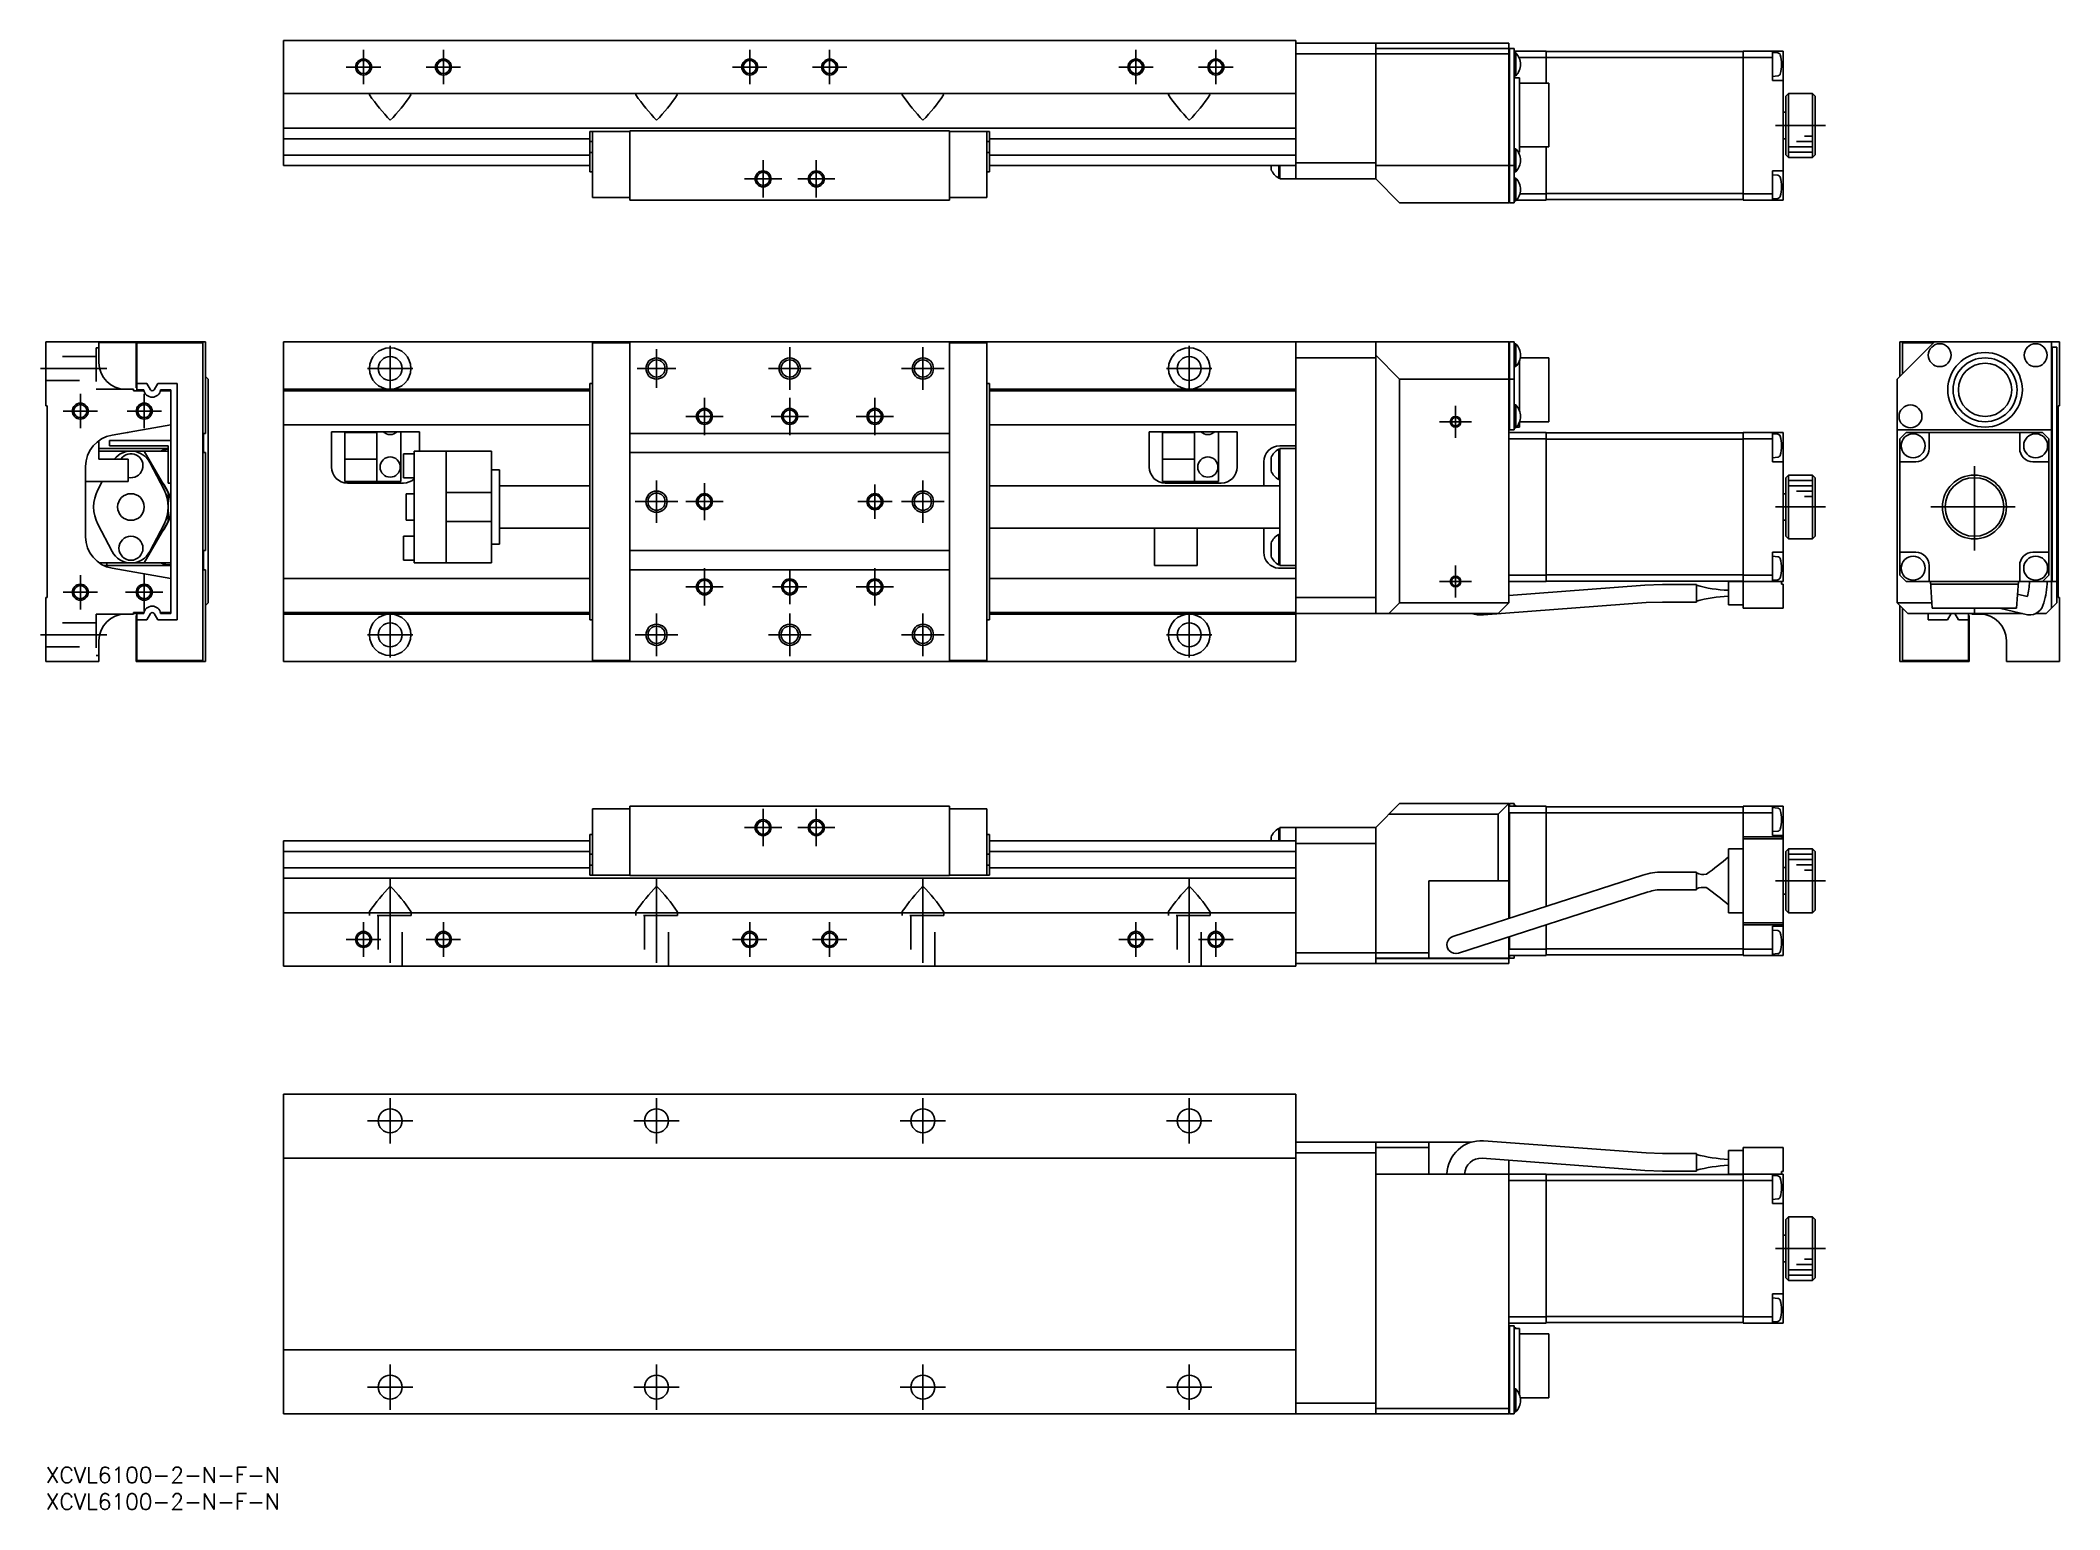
# Model space of a CAD drawing. Extents: x -1 to 378, y -8 to 268.
import ezdxf

# ---------------------------------------------------------------- set-up
doc = ezdxf.new("R2010")
doc.units = 0
doc.header["$LTSCALE"] = 0.5
doc.linetypes.add('CENTER', pattern=[50.8, 31.75, -6.35, 6.35, -6.35])
doc.linetypes.add('DASHED', pattern=[19.05, 12.7, -6.35])
for name, color, linetype in [('MSM_CENTER', 1, 'CENTER'), ('MSM_CONTINUOUS', 7, 'CONTINUOUS'), ('MSM_DASHED', 4, 'DASHED'), ('MSM_NARROW', 5, 'CONTINUOUS'), ('MSM_PART_NUMBER', 7, 'CONTINUOUS')]:
    doc.layers.add(name, color=color, linetype=linetype)
doc.styles.get("Standard").update_dxf_attribs({"font": 'txt.shx', "height": 3, "bigfont": 'bigfont.shx'})

# ---------------------------------------------------------------- blocks, each defined once
blk = doc.blocks.new('*U2')
at = {"layer": 'MSM_PART_NUMBER'}
blk.add_text('XCVL6100-2-N-F-N', height=3, dxfattribs=at).set_placement((0, -3))
blk = doc.blocks.new('*U3')
at = {"layer": 'MSM_PART_NUMBER'}
blk.add_text('XCVL6100-2-N-F-N', height=3, dxfattribs=at).set_placement((0, -8))

msp = doc.modelspace()

# ---------------------------------------------------------------- linework, layer by layer
at = {"layer": 'MSM_CENTER'}
for p, q in [((59.66, 266.07), (59.66, 259.61)), ((74.66, 266.07), (74.66, 259.61)), ((132.16, 266.07), (132.16, 259.61)), ((147.16, 266.07), (147.16, 259.61)), ((204.66, 266.07), (204.66, 259.61)), ((219.66, 266.07), (219.66, 259.61)), ((56.43, 262.84), (62.89, 262.84)), ((71.43, 262.84), (77.89, 262.84)), ((128.93, 262.84), (135.39, 262.84)), ((143.93, 262.84), (150.39, 262.84)), ((201.43, 262.84), (207.89, 262.84)), ((216.43, 262.84), (222.89, 262.84)), ((324.71, 251.84), (334.11, 251.84)), ((134.66, 245.34), (134.66, 238.34)), ((144.66, 245.34), (144.66, 238.34)), ((131.16, 241.84), (138.16, 241.84)), ((141.16, 241.84), (148.16, 241.84)), ((64.66, 201.99), (64.66, 210.49)), ((114.66, 202.62), (114.66, 209.87)), ((139.66, 202.24), (139.66, 210.24)), ((164.66, 202.24), (164.66, 210.24)), ((214.66, 201.99), (214.66, 210.49)), ((-1, 206.24), (11.5, 206.24)), ((60.41, 206.24), (68.91, 206.24)), ((111.04, 206.24), (118.29, 206.24)), ((135.66, 206.24), (143.66, 206.24)), ((160.66, 206.24), (168.66, 206.24)), ((210.41, 206.24), (218.91, 206.24)), ((6.5, 195.02), (6.5, 201.47)), ((18.5, 195.02), (18.5, 201.47)), ((3.27, 198.24), (9.73, 198.24)), ((15.27, 198.24), (21.73, 198.24)), ((120.16, 197.24), (127.16, 197.24)), ((123.66, 193.74), (123.66, 200.74)), ((136.16, 197.24), (143.16, 197.24)), ((139.66, 193.74), (139.66, 200.74)), ((152.16, 197.24), (159.16, 197.24)), ((155.66, 193.74), (155.66, 200.74)), ((264.66, 193.24), (264.66, 199.24)), ((261.66, 196.24), (267.66, 196.24)), ((362.05, 172.04), (362.05, 188.44)), ((114.66, 177.24), (114.66, 185.24)), ((123.66, 177.74), (123.66, 184.74)), ((155.66, 178.02), (155.66, 184.47)), ((164.66, 177.24), (164.66, 185.24)), ((110.66, 181.24), (118.66, 181.24)), ((120.16, 181.24), (127.16, 181.24)), ((152.43, 181.24), (158.89, 181.24)), ((160.66, 181.24), (168.66, 181.24)), ((324.71, 180.24), (334.11, 180.24)), ((353.85, 180.24), (370.25, 180.24)), ((6.5, 161.02), (6.5, 167.47)), ((18.5, 160.74), (18.5, 167.74)), ((123.66, 161.74), (123.66, 168.74)), ((139.66, 162.02), (139.66, 168.47)), ((155.66, 161.74), (155.66, 168.74)), ((264.66, 163.24), (264.66, 169.24)), ((3.27, 164.24), (9.73, 164.24)), ((15, 164.24), (22, 164.24)), ((120.16, 165.24), (127.16, 165.24)), ((136.43, 165.24), (142.89, 165.24)), ((152.16, 165.24), (159.16, 165.24)), ((261.66, 166.24), (267.66, 166.24)), ((64.66, 151.99), (64.66, 160.49)), ((114.66, 152.24), (114.66, 160.24)), ((139.66, 152.24), (139.66, 160.24)), ((164.66, 152.24), (164.66, 160.24)), ((214.66, 151.99), (214.66, 160.49)), ((-1, 156.24), (11.5, 156.24)), ((60.41, 156.24), (68.91, 156.24)), ((110.66, 156.24), (118.66, 156.24)), ((135.66, 156.24), (143.66, 156.24)), ((160.66, 156.24), (168.66, 156.24)), ((210.41, 156.24), (218.91, 156.24)), ((134.66, 116.54), (134.66, 123.54)), ((144.66, 116.54), (144.66, 123.54)), ((131.16, 120.04), (138.16, 120.04)), ((141.16, 120.04), (148.16, 120.04)), ((64.66, 110.54), (64.66, 92.04)), ((114.66, 110.54), (114.66, 92.04)), ((164.66, 110.54), (164.66, 92.04)), ((214.66, 110.54), (214.66, 92.04)), ((324.71, 110.04), (334.11, 110.04)), ((56.43, 99.04), (62.89, 99.04)), ((59.66, 95.81), (59.66, 102.27)), ((71.43, 99.04), (77.89, 99.04)), ((74.66, 95.81), (74.66, 102.27)), ((128.93, 99.04), (135.39, 99.04)), ((132.16, 95.81), (132.16, 102.27)), ((143.93, 99.04), (150.39, 99.04)), ((147.16, 95.81), (147.16, 102.27)), ((201.43, 99.04), (207.89, 99.04)), ((204.66, 95.81), (204.66, 102.27)), ((216.43, 99.04), (222.89, 99.04)), ((219.66, 95.81), (219.66, 102.27)), ((64.66, 60.75), (64.66, 69.25)), ((114.66, 60.75), (114.66, 69.25)), ((164.66, 60.75), (164.66, 69.25)), ((214.66, 60.75), (214.66, 69.25)), ((60.41, 65), (68.91, 65)), ((110.41, 65), (118.91, 65)), ((160.41, 65), (168.91, 65)), ((210.41, 65), (218.91, 65)), ((324.71, 41), (334.11, 41)), ((64.66, 10.75), (64.66, 19.25)), ((114.66, 10.75), (114.66, 19.25)), ((164.66, 10.75), (164.66, 19.25)), ((214.66, 10.75), (214.66, 19.25)), ((60.41, 15), (68.91, 15)), ((110.41, 15), (118.91, 15)), ((160.41, 15), (168.91, 15)), ((210.41, 15), (218.91, 15))]:
    msp.add_line(p, q, dxfattribs=at)
at = {"layer": 'MSM_CONTINUOUS'}
for p, q in [((44.66, 267.84), (234.66, 267.84)), ((44.66, 267.84), (44.66, 244.34)), ((234.66, 267.84), (234.66, 241.84)), ((274.66, 267.34), (234.66, 267.34)), ((274.66, 265.34), (234.66, 265.34)), ((249.66, 267.34), (249.66, 241.84)), ((274.66, 266.34), (249.66, 266.34)), ((274.66, 266.44), (274.56, 266.34)), ((274.66, 266.44), (274.66, 267.34)), ((274.76, 266.34), (274.66, 266.24)), ((274.66, 237.34), (274.66, 266.34)), ((275.66, 266.34), (274.76, 266.34)), ((274.76, 266.34), (274.76, 237.34)), ((275.66, 266.34), (275.66, 237.34)), ((275.66, 265.84), (281.66, 265.84)), ((275.96, 265.49), (275.66, 265.49)), ((275.96, 261.19), (275.96, 265.49)), ((281.66, 265.84), (281.66, 259.84)), ((281.66, 265.74), (318.66, 265.74)), ((326.16, 265.84), (318.66, 265.84)), ((318.66, 265.84), (318.66, 237.84)), ((324.16, 265.84), (324.16, 260.34)), ((325.15, 265.51), (324.16, 265.59)), ((326.16, 265.84), (326.16, 237.84)), ((276.57, 264.64), (281.66, 264.64)), ((281.66, 264.6), (318.66, 264.6)), ((318.66, 264.64), (324.16, 264.64)), ((44.66, 257.84), (234.66, 257.84)), ((60.94, 257.84), (60.78, 257.71)), ((68.42, 257.84), (68.58, 257.71)), ((110.94, 257.84), (110.78, 257.71)), ((118.42, 257.84), (118.58, 257.71)), ((160.94, 257.84), (160.78, 257.71)), ((168.42, 257.84), (168.58, 257.71)), ((210.92, 257.84), (210.76, 257.71)), ((218.41, 257.84), (218.56, 257.71)), ((275.66, 261.19), (275.96, 261.19)), ((276.66, 260.84), (275.66, 260.84)), ((276.66, 260.84), (276.66, 246.84)), ((282.16, 259.84), (276.66, 259.84)), ((282.16, 259.84), (282.16, 247.84)), ((324.16, 261.09), (325.15, 261.18)), ((326.16, 260.34), (324.16, 260.34)), ((327.16, 257.84), (326.66, 257.34)), ((331.66, 257.84), (327.16, 257.84)), ((327.16, 257.84), (327.16, 245.84)), ((332.16, 257.34), (331.66, 257.84)), ((331.66, 245.84), (331.66, 257.84)), ((60.78, 257.71), (60.8, 257.6)), ((68.58, 257.71), (68.56, 257.6)), ((110.78, 257.71), (110.8, 257.6)), ((118.58, 257.71), (118.56, 257.6)), ((160.78, 257.71), (160.8, 257.6)), ((168.58, 257.71), (168.56, 257.6)), ((210.76, 257.71), (210.79, 257.6)), ((218.56, 257.71), (218.54, 257.6)), ((326.66, 254.34), (326.16, 254.34)), ((326.66, 246.34), (326.66, 257.34)), ((332.16, 257.34), (332.16, 246.34)), ((44.66, 251.34), (234.66, 251.34)), ((109.66, 250.74), (102.16, 250.74)), ((102.16, 243.14), (102.16, 250.74)), ((102.66, 250.74), (102.66, 238.34)), ((109.66, 250.84), (109.66, 237.84)), ((169.66, 250.84), (109.66, 250.84)), ((169.66, 250.84), (169.66, 237.84)), ((177.16, 250.74), (169.66, 250.74)), ((176.66, 250.74), (176.66, 238.34)), ((177.16, 243.14), (177.16, 250.74)), ((44.66, 249.38), (102.16, 249.38)), ((102.66, 248.87), (102.16, 248.87)), ((102.66, 246.82), (102.16, 246.82)), ((176.66, 248.87), (177.16, 248.87)), ((176.66, 246.82), (177.16, 246.82)), ((177.16, 249.38), (234.66, 249.38)), ((275.96, 247.49), (275.66, 247.49)), ((275.96, 243.19), (275.96, 247.49)), ((276.46, 246.84), (276.66, 246.84)), ((276.66, 247.84), (282.16, 247.84)), ((281.66, 247.84), (281.66, 237.84)), ((326.16, 249.34), (326.66, 249.34)), ((44.66, 246.31), (102.16, 246.31)), ((44.66, 244.34), (102.16, 244.34)), ((102.66, 243.14), (102.16, 243.14)), ((176.66, 243.14), (177.16, 243.14)), ((177.16, 246.31), (234.66, 246.31)), ((177.16, 244.34), (234.66, 244.34)), ((230.01, 244.34), (230.01, 243.63)), ((231.46, 244.34), (231.46, 241.98)), ((231.66, 244.34), (231.66, 241.84)), ((249.66, 244.84), (234.66, 244.84)), ((249.66, 244.34), (274.66, 244.34)), ((274.66, 244.39), (274.76, 244.34)), ((275.66, 244.34), (274.76, 244.34)), ((275.66, 243.19), (275.96, 243.19)), ((326.16, 243.34), (324.16, 243.34)), ((324.16, 243.34), (324.16, 237.84)), ((325.15, 242.51), (324.16, 242.59)), ((326.66, 246.34), (327.16, 245.84)), ((327.16, 245.84), (331.66, 245.84)), ((331.66, 245.84), (332.16, 246.34)), ((231.46, 241.98), (231.66, 241.98)), ((231.66, 241.84), (249.66, 241.84)), ((249.66, 241.84), (254.16, 237.34)), ((275.96, 241.99), (275.66, 241.99)), ((275.96, 237.69), (275.96, 241.99)), ((276.76, 239.04), (281.66, 239.04)), ((281.66, 239.09), (318.66, 239.09)), ((318.66, 239.04), (324.16, 239.04)), ((102.66, 238.34), (109.66, 238.34)), ((169.66, 237.84), (109.66, 237.84)), ((176.66, 238.34), (169.66, 238.34)), ((274.66, 237.34), (254.16, 237.34)), ((274.66, 237.44), (274.76, 237.34)), ((275.66, 237.34), (274.76, 237.34)), ((275.66, 237.69), (275.96, 237.69)), ((276.1, 237.84), (281.66, 237.84)), ((281.66, 237.94), (318.66, 237.94)), ((326.16, 237.84), (318.66, 237.84)), ((324.16, 238.09), (325.15, 238.18)), ((0, 199.24), (0, 211.24)), ((0, 211.24), (30, 211.24)), ((10, 211.24), (10, 207.34)), ((17, 211.14), (10, 211.14)), ((17, 202.64), (17, 211.24)), ((17.1, 211.04), (29.5, 211.04)), ((17.1, 202.24), (17.1, 211.04)), ((29.5, 211.04), (29.5, 151.44)), ((30, 211.24), (30, 194.04)), ((44.66, 211.24), (274.66, 211.24)), ((44.66, 211.24), (44.66, 151.24)), ((102.66, 211.04), (109.66, 211.04)), ((102.66, 211.04), (102.66, 151.44)), ((109.66, 211.24), (109.66, 151.24)), ((169.66, 211.24), (169.66, 151.24)), ((176.66, 211.04), (169.66, 211.04)), ((176.66, 211.04), (176.66, 151.44)), ((234.66, 211.24), (234.66, 151.24)), ((249.66, 211.24), (249.66, 160.24)), ((249.66, 208.74), (254.16, 204.24)), ((274.66, 211.14), (274.76, 211.24)), ((274.66, 162.24), (274.66, 211.24)), ((275.66, 211.24), (274.76, 211.24)), ((274.76, 211.24), (274.76, 194.74)), ((275.66, 211.24), (275.66, 194.74)), ((275.96, 210.89), (275.66, 210.89)), ((275.96, 206.59), (275.96, 210.89)), ((354.55, 211.24), (347.55, 204.24)), ((348.05, 211.24), (348.05, 204.74)), ((378.05, 211.24), (348.05, 211.24)), ((348.55, 211.04), (354.35, 211.04)), ((348.55, 205.24), (348.55, 211.04)), ((376.55, 161.24), (376.55, 211.24)), ((376.55, 210.24), (377.55, 210.24)), ((376.65, 210.24), (376.65, 166.24)), ((377.55, 210.24), (377.55, 162.24)), ((378.05, 199.24), (378.05, 211.24)), ((30, 204.74), (30.5, 204.24)), ((249.66, 208.24), (234.66, 208.24)), ((275.66, 206.59), (275.96, 206.59)), ((276.66, 207.67), (276.66, 198.32)), ((282.16, 208.24), (276.82, 208.24)), ((282.16, 208.24), (282.16, 196.24)), ((15, 202.34), (16.5, 202.34)), ((16.5, 202.04), (16.5, 202.34)), ((18.46, 202.04), (16.5, 202.04)), ((17.1, 202.64), (17, 202.64)), ((17.1, 203.44), (18.98, 203.44)), ((18.43, 202.24), (17.1, 202.24)), ((18.98, 203.44), (19.66, 202.25)), ((20.34, 202.25), (21.02, 203.44)), ((21.02, 203.44), (24.7, 203.44)), ((23.5, 202.04), (21.54, 202.04)), ((23.5, 202.24), (21.57, 202.24)), ((23.5, 202.24), (23.5, 160.24)), ((24.7, 203.44), (24.7, 159.04)), ((30.5, 204.24), (30.5, 162.24)), ((44.66, 202.34), (102.16, 202.34)), ((44.66, 202.04), (102.16, 202.04)), ((102.66, 203.44), (102.16, 203.44)), ((102.16, 159.04), (102.16, 203.44)), ((176.66, 203.44), (177.16, 203.44)), ((177.16, 159.04), (177.16, 203.44)), ((177.16, 202.34), (234.66, 202.34)), ((177.16, 202.04), (234.66, 202.04)), ((254.16, 204.24), (254.16, 162.24)), ((274.66, 204.24), (254.16, 204.24)), ((274.66, 204.2), (274.76, 204.24)), ((275.66, 204.24), (274.76, 204.24)), ((347.55, 162.24), (347.55, 204.24)), ((0.3, 199.24), (0, 199.24)), ((0.3, 163.24), (0.3, 199.24)), ((275.96, 199.39), (275.66, 199.39)), ((275.96, 195.09), (275.96, 199.39)), ((377.75, 199.24), (378.05, 199.24)), ((377.75, 163.24), (377.75, 199.24)), ((23.5, 195.69), (12.46, 193.74)), ((15.29, 194.24), (15.5, 194.24)), ((15.5, 194.28), (15.5, 194.24)), ((29.65, 194.04), (30, 194.04)), ((29.65, 190.44), (29.65, 194.04)), ((44.66, 195.69), (102.16, 195.69)), ((70.16, 194.37), (53.66, 194.37)), ((53.66, 187.74), (53.66, 194.37)), ((56.16, 194.37), (56.16, 185.04)), ((62.16, 194.24), (56.16, 194.24)), ((62.16, 194.37), (62.16, 185.04)), ((66.66, 194.37), (66.66, 185.04)), ((70.16, 194.37), (70.16, 190.74)), ((169.66, 194.04), (109.66, 194.04)), ((177.16, 195.69), (234.66, 195.69)), ((223.66, 194.37), (207.16, 194.37)), ((207.16, 187.74), (207.16, 194.37)), ((209.66, 194.37), (209.66, 185.04)), ((215.66, 194.24), (209.66, 194.24)), ((215.66, 194.37), (215.66, 185.04)), ((220.16, 194.37), (220.16, 185.04)), ((223.66, 194.37), (223.66, 187.74)), ((274.66, 194.84), (274.76, 194.74)), ((274.66, 194.24), (281.66, 194.24)), ((275.66, 194.74), (274.76, 194.74)), ((275.66, 195.09), (275.96, 195.09)), ((276.1, 195.24), (276.66, 195.24)), ((276.66, 196.17), (276.66, 195.24)), ((276.69, 196.24), (282.16, 196.24)), ((281.66, 194.24), (281.66, 166.24)), ((281.66, 194.14), (318.66, 194.14)), ((318.66, 194.24), (318.66, 161.24)), ((326.16, 194.24), (318.66, 194.24)), ((324.16, 194.24), (324.16, 188.74)), ((325.15, 193.91), (324.16, 193.99)), ((326.16, 166.24), (326.16, 194.24)), ((347.55, 194.74), (376.55, 194.74)), ((349.25, 194.24), (348.05, 193.04)), ((374.85, 194.24), (349.25, 194.24)), ((353.55, 194.24), (353.55, 191.24)), ((370.55, 191.24), (370.55, 194.24)), ((376.05, 193.04), (374.85, 194.24)), ((10, 189.24), (10, 192.71)), ((23, 191.24), (10, 191.24)), ((10, 190.74), (23, 190.74)), ((23.5, 192.74), (12, 192.74)), ((12, 191.74), (12, 192.74)), ((23, 191.74), (12, 191.74)), ((23, 182.95), (18.5, 190.74)), ((23, 184.74), (23, 191.74)), ((30, 190.44), (29.65, 190.44)), ((30, 190.44), (30, 172.04)), ((67.16, 190.24), (67.16, 185.74)), ((69.16, 190.24), (67.16, 190.24)), ((69.16, 190.74), (69.16, 169.74)), ((83.66, 190.74), (69.16, 190.74)), ((75.16, 190.74), (75.16, 169.74)), ((83.66, 190.74), (83.66, 169.74)), ((169.66, 190.44), (109.66, 190.44)), ((231.46, 191.1), (231.46, 185.38)), ((231.66, 191.1), (231.46, 191.1)), ((234.66, 191.73), (231.66, 191.73)), ((231.66, 191.24), (231.66, 169.24)), ((231.66, 191.24), (234.66, 191.24)), ((274.66, 193.04), (281.66, 193.04)), ((281.66, 193), (318.66, 193)), ((318.66, 193.04), (324.16, 193.04)), ((324.16, 189.49), (325.15, 189.58)), ((348.05, 193.04), (348.05, 167.44)), ((376.05, 167.44), (376.05, 193.04)), ((7.5, 187.84), (7.5, 174.65)), ((10, 189.24), (15.5, 189.24)), ((15.5, 185.04), (15.5, 189.24)), ((22.21, 183.48), (19.55, 188.59)), ((62.16, 189.24), (56.16, 189.24)), ((67.16, 185.74), (69.16, 185.74)), ((85.16, 187.24), (83.66, 187.24)), ((85.16, 187.24), (85.16, 173.24)), ((215.66, 189.24), (209.66, 189.24)), ((228.66, 184.24), (228.66, 188.73)), ((230.01, 189.45), (230.01, 187.03)), ((326.16, 188.74), (324.16, 188.74)), ((327.16, 186.24), (326.66, 185.74)), ((326.66, 174.74), (326.66, 185.74)), ((327.16, 186.24), (327.16, 174.24)), ((331.66, 186.24), (327.16, 186.24)), ((331.66, 174.24), (331.66, 186.24)), ((332.16, 185.74), (331.66, 186.24)), ((332.16, 185.74), (332.16, 174.74)), ((351.05, 188.74), (348.05, 188.74)), ((376.05, 188.74), (373.05, 188.74)), ((7.5, 185.04), (15.5, 185.04)), ((10.61, 185.04), (9.79, 183.48)), ((23.5, 184.74), (23, 184.74)), ((23, 177.54), (23, 182.95)), ((66.66, 185.04), (56.16, 185.04)), ((67.16, 184.74), (56.66, 184.74)), ((67.66, 182.74), (67.66, 177.74)), ((69.16, 182.74), (67.66, 182.74)), ((75.16, 182.95), (83.66, 182.95)), ((102.16, 184.24), (85.16, 184.24)), ((231.66, 184.24), (177.16, 184.24)), ((220.16, 185.04), (209.66, 185.04)), ((220.66, 184.74), (210.16, 184.74)), ((231.46, 185.38), (231.66, 185.38)), ((326.66, 182.74), (326.16, 182.74)), ((9.79, 177.01), (12.45, 171.9)), ((18.5, 169.74), (23, 177.54)), ((19.55, 171.9), (22.21, 177.01)), ((67.16, 174.74), (67.16, 170.24)), ((69.16, 174.74), (67.16, 174.74)), ((67.66, 177.74), (69.16, 177.74)), ((75.16, 177.54), (83.66, 177.54)), ((85.16, 176.24), (102.16, 176.24)), ((177.16, 176.24), (231.66, 176.24)), ((208.16, 176.24), (208.16, 169.24)), ((216.16, 176.24), (216.16, 169.24)), ((228.66, 171.73), (228.66, 176.24)), ((231.46, 175.1), (231.46, 169.38)), ((231.66, 175.1), (231.46, 175.1)), ((326.16, 177.74), (326.66, 177.74)), ((326.66, 174.74), (327.16, 174.24)), ((331.66, 174.24), (332.16, 174.74)), ((29.65, 172.04), (30, 172.04)), ((29.65, 168.44), (29.65, 172.04)), ((83.66, 173.24), (85.16, 173.24)), ((169.66, 172.04), (109.66, 172.04)), ((230.01, 173.45), (230.01, 171.03)), ((326.16, 171.74), (324.16, 171.74)), ((324.16, 171.74), (324.16, 166.24)), ((325.15, 170.91), (324.16, 170.99)), ((327.16, 174.24), (331.66, 174.24)), ((348.05, 171.74), (351.05, 171.74)), ((373.05, 171.74), (376.05, 171.74)), ((10.05, 169.74), (23.5, 169.74)), ((10.9, 169.24), (23.5, 169.24)), ((11.5, 169.24), (11.5, 169.74)), ((12.46, 168.74), (23.5, 166.8)), ((30, 168.44), (29.65, 168.44)), ((30, 168.44), (30, 151.24)), ((44.66, 166.8), (102.16, 166.8)), ((67.16, 170.24), (69.16, 170.24)), ((69.16, 169.74), (83.66, 169.74)), ((169.66, 168.44), (109.66, 168.44)), ((177.16, 166.8), (234.66, 166.8)), ((208.16, 169.24), (216.16, 169.24)), ((231.46, 169.38), (231.66, 169.38)), ((231.66, 169.24), (234.66, 169.24)), ((234.66, 168.73), (231.66, 168.73)), ((274.66, 167.44), (281.66, 167.44)), ((281.66, 167.49), (318.66, 167.49)), ((318.66, 167.44), (324.16, 167.44)), ((348.05, 167.44), (349.25, 166.24)), ((353.55, 169.24), (353.55, 166.24)), ((370.55, 166.24), (370.55, 169.24)), ((374.85, 166.24), (376.05, 167.44)), ((0, 163.24), (0.3, 163.24)), ((0, 151.24), (0, 163.24)), ((249.66, 163.24), (234.66, 163.24)), ((274.66, 166.34), (274.76, 166.24)), ((300.21, 165.57), (274.66, 163.65)), ((274.76, 166.24), (281.66, 166.24)), ((281.66, 166.34), (318.66, 166.34)), ((303.48, 165.69), (300.21, 165.57)), ((309.86, 165.69), (303.48, 165.69)), ((309.86, 162.39), (309.86, 165.69)), ((315.86, 161.84), (315.86, 166.24)), ((326.16, 166.24), (315.86, 166.24)), ((324.16, 166.49), (325.15, 166.58)), ((325.86, 166.24), (325.86, 165.74)), ((326.16, 165.74), (325.86, 165.74)), ((326.16, 165.74), (326.16, 161.24)), ((349.25, 166.24), (376.55, 166.24)), ((353.8, 166.24), (354.15, 161.24)), ((370.26, 165.74), (353.83, 165.74)), ((369.95, 161.24), (370.3, 166.24)), ((371.97, 163.42), (370.13, 163.85)), ((376.65, 166.24), (376.55, 166.34)), ((376.65, 166.24), (377.55, 166.24)), ((378.05, 163.24), (377.75, 163.24)), ((378.05, 151.24), (378.05, 163.24)), ((16.5, 160.14), (15, 160.14)), ((16.5, 160.44), (18.46, 160.44)), ((16.5, 160.14), (16.5, 160.44)), ((16.5, 160.34), (18.44, 160.34)), ((18.43, 160.24), (16.5, 160.24)), ((17, 151.24), (17, 159.84)), ((17, 159.84), (17.1, 159.84)), ((17.1, 151.44), (17.1, 160.24)), ((19.66, 160.24), (18.98, 159.04)), ((21.02, 159.04), (20.34, 160.24)), ((21.54, 160.44), (23.5, 160.44)), ((21.56, 160.34), (23.5, 160.34)), ((21.57, 160.24), (23.5, 160.24)), ((23, 160.24), (23.2, 160.44)), ((30.5, 162.24), (30, 161.74)), ((44.66, 160.44), (102.16, 160.44)), ((44.66, 160.14), (102.16, 160.14)), ((177.16, 160.44), (234.66, 160.44)), ((177.16, 160.14), (234.66, 160.14)), ((272.66, 160.24), (234.66, 160.24)), ((254.16, 162.24), (252.16, 160.24)), ((254.16, 162.24), (274.66, 162.24)), ((269.89, 159.98), (300.46, 162.28)), ((272.66, 160.24), (274.66, 162.24)), ((300.46, 162.28), (303.48, 162.39)), ((303.48, 162.39), (309.86, 162.39)), ((318.66, 161.84), (315.86, 161.84)), ((318.66, 161.24), (326.16, 161.24)), ((349.55, 160.24), (347.55, 162.24)), ((347.55, 162.24), (354.08, 162.24)), ((348.05, 161.74), (348.05, 151.24)), ((348.55, 151.44), (348.55, 161.24)), ((349.55, 160.24), (371.07, 160.24)), ((353.35, 159.04), (353.35, 160.24)), ((354.15, 161.24), (369.95, 161.24)), ((357.71, 160.24), (357.02, 159.04)), ((359.07, 159.04), (358.38, 160.24)), ((360.95, 160.24), (360.95, 151.44)), ((361.05, 159.84), (360.95, 159.84)), ((361.05, 151.24), (361.05, 159.84)), ((361.55, 160.14), (361.55, 160.24)), ((361.55, 160.14), (363.05, 160.14)), ((362.05, 161.24), (362.05, 160.24)), ((366.79, 161.24), (372.03, 160.02)), ((372.03, 160.02), (372.04, 160.02)), ((373.57, 160.24), (375.55, 160.24)), ((375.55, 160.24), (377.55, 162.24)), ((18.98, 159.04), (17.1, 159.04)), ((24.7, 159.04), (21.02, 159.04)), ((102.66, 159.04), (102.16, 159.04)), ((176.66, 159.04), (177.16, 159.04)), ((357.02, 159.04), (353.35, 159.04)), ((360.95, 159.04), (359.07, 159.04)), ((10, 155.14), (10, 151.24)), ((368.05, 155.14), (368.05, 151.24)), ((10, 151.24), (0, 151.24)), ((30, 151.24), (17, 151.24)), ((29.5, 151.44), (17.1, 151.44)), ((44.66, 151.24), (234.66, 151.24)), ((102.66, 151.44), (109.66, 151.44)), ((176.66, 151.44), (169.66, 151.44)), ((348.05, 151.24), (361.05, 151.24)), ((360.95, 151.44), (348.55, 151.44)), ((368.05, 151.24), (378.05, 151.24)), ((102.66, 123.54), (109.66, 123.54)), ((102.66, 123.54), (102.66, 111.14)), ((109.66, 124.04), (109.66, 111.04)), ((169.66, 124.04), (109.66, 124.04)), ((169.66, 124.04), (169.66, 111.04)), ((176.66, 123.54), (169.66, 123.54)), ((176.66, 123.54), (176.66, 111.14)), ((254.16, 124.54), (249.66, 120.04)), ((272.66, 122.54), (252.16, 122.54)), ((254.16, 124.54), (274.66, 124.54)), ((272.66, 122.54), (274.66, 124.54)), ((272.66, 110.04), (272.66, 122.54)), ((274.66, 124.44), (274.76, 124.54)), ((274.66, 124.54), (274.66, 103)), ((274.66, 124.04), (281.66, 124.04)), ((274.66, 122.94), (274.76, 122.84)), ((274.76, 124.54), (274.76, 124.04)), ((275.66, 124.54), (274.76, 124.54)), ((274.76, 122.84), (281.66, 122.84)), ((274.76, 103.03), (274.76, 122.84)), ((275.66, 124.54), (275.66, 124.04)), ((275.96, 124.19), (275.66, 124.19)), ((275.96, 124.04), (275.96, 124.19)), ((281.66, 124.04), (281.66, 105.26)), ((281.66, 123.94), (318.66, 123.94)), ((281.66, 122.8), (318.66, 122.8)), ((326.16, 124.04), (318.66, 124.04)), ((318.66, 124.04), (318.66, 96.04)), ((318.66, 122.84), (324.16, 122.84)), ((324.16, 124.04), (324.16, 118.54)), ((325.15, 123.7), (324.16, 123.79)), ((326.16, 124.04), (326.16, 96.04)), ((44.66, 117.54), (44.66, 94.04)), ((44.66, 117.54), (102.16, 117.54)), ((102.66, 118.74), (102.16, 118.74)), ((102.16, 111.14), (102.16, 118.74)), ((176.66, 118.74), (177.16, 118.74)), ((177.16, 111.14), (177.16, 118.74)), ((177.16, 117.54), (234.66, 117.54)), ((230.01, 118.25), (230.01, 117.54)), ((231.46, 119.9), (231.46, 117.54)), ((231.66, 119.9), (231.46, 119.9)), ((249.66, 120.04), (231.66, 120.04)), ((231.66, 120.04), (231.66, 117.54)), ((234.66, 120.04), (234.66, 94.04)), ((249.66, 120.04), (249.66, 94.54)), ((318.66, 118.29), (325.86, 118.29)), ((318.66, 117.94), (326.16, 117.94)), ((324.16, 119.29), (325.15, 119.38)), ((326.16, 118.54), (324.16, 118.54)), ((325.86, 118.29), (325.86, 118.25)), ((326.16, 118.25), (325.86, 118.25)), ((44.66, 115.58), (102.16, 115.58)), ((102.66, 115.06), (102.16, 115.06)), ((176.66, 115.06), (177.16, 115.06)), ((177.16, 115.58), (234.66, 115.58)), ((249.66, 117.04), (234.66, 117.04)), ((315.86, 104.04), (315.86, 116.04)), ((318.66, 116.04), (315.86, 116.04)), ((327.16, 116.04), (326.66, 115.54)), ((326.66, 104.54), (326.66, 115.54)), ((327.16, 116.04), (327.16, 104.04)), ((331.66, 116.04), (327.16, 116.04)), ((331.66, 104.04), (331.66, 116.04)), ((332.16, 115.54), (331.66, 116.04)), ((332.16, 115.54), (332.16, 104.54)), ((44.66, 112.5), (102.16, 112.5)), ((44.66, 110.54), (234.66, 110.54)), ((102.66, 113.01), (102.16, 113.01)), ((109.66, 111.14), (102.16, 111.14)), ((169.66, 111.04), (109.66, 111.04)), ((177.16, 111.14), (169.66, 111.14)), ((176.66, 113.01), (177.16, 113.01)), ((177.16, 112.5), (234.66, 112.5)), ((259.66, 110.04), (259.66, 95.54)), ((274.66, 110.04), (259.66, 110.04)), ((299.83, 111.12), (264.17, 99.61)), ((309.86, 111.69), (303.48, 111.69)), ((309.86, 108.39), (309.86, 111.69)), ((326.66, 112.54), (326.16, 112.54)), ((265.18, 96.47), (300.84, 107.98)), ((303.48, 108.39), (309.86, 108.39)), ((311.72, 108.78), (311.81, 108.74)), ((326.16, 107.54), (326.66, 107.54)), ((44.66, 104.04), (234.66, 104.04)), ((60.78, 104.17), (60.8, 104.29)), ((60.94, 104.04), (60.78, 104.17)), ((68.42, 104.04), (68.58, 104.17)), ((68.58, 104.17), (68.56, 104.29)), ((110.78, 104.17), (110.8, 104.29)), ((110.94, 104.04), (110.78, 104.17)), ((118.42, 104.04), (118.58, 104.17)), ((118.58, 104.17), (118.56, 104.29)), ((160.78, 104.17), (160.8, 104.29)), ((160.94, 104.04), (160.78, 104.17)), ((168.42, 104.04), (168.58, 104.17)), ((168.58, 104.17), (168.56, 104.29)), ((210.76, 104.17), (210.79, 104.29)), ((210.92, 104.04), (210.76, 104.17)), ((218.41, 104.04), (218.56, 104.17)), ((218.56, 104.17), (218.54, 104.29)), ((318.66, 104.04), (315.86, 104.04)), ((326.66, 104.54), (327.16, 104.04)), ((327.16, 104.04), (331.66, 104.04)), ((331.66, 104.04), (332.16, 104.54)), ((274.66, 99.53), (274.66, 95.54)), ((274.76, 97.24), (274.76, 99.56)), ((281.66, 101.79), (281.66, 96.04)), ((318.66, 102.14), (326.16, 102.14)), ((318.66, 101.79), (325.86, 101.79)), ((326.16, 101.54), (324.16, 101.54)), ((324.16, 101.54), (324.16, 96.04)), ((325.15, 100.7), (324.16, 100.79)), ((326.16, 101.82), (325.86, 101.82)), ((325.86, 101.82), (325.86, 101.79)), ((234.66, 96.54), (259.66, 96.54)), ((249.66, 95.54), (274.66, 95.54)), ((249.66, 95.44), (274.66, 95.44)), ((274.66, 95.44), (274.56, 95.54)), ((274.76, 97.24), (274.66, 97.14)), ((274.66, 96.04), (281.66, 96.04)), ((274.76, 95.54), (274.66, 95.64)), ((274.66, 95.44), (274.66, 94.54)), ((274.76, 97.24), (281.66, 97.24)), ((274.76, 96.04), (274.76, 95.54)), ((275.66, 95.54), (274.76, 95.54)), ((275.66, 96.04), (275.66, 95.54)), ((281.66, 97.28), (318.66, 97.28)), ((281.66, 96.14), (318.66, 96.14)), ((318.66, 97.24), (324.16, 97.24)), ((326.16, 96.04), (318.66, 96.04)), ((324.16, 96.29), (325.15, 96.38)), ((44.66, 94.04), (234.66, 94.04)), ((234.66, 94.54), (274.66, 94.54)), ((44.66, 70), (234.66, 70)), ((44.66, 70), (44.66, 10)), ((234.66, 70), (234.66, 10)), ((267.59, 61), (234.66, 61)), ((249.66, 10), (249.66, 61)), ((259.66, 61), (259.66, 55)), ((300.46, 58.96), (269.89, 61.26)), ((44.66, 58), (234.66, 58)), ((249.66, 59), (234.66, 59)), ((259.66, 60), (249.66, 60)), ((269.64, 57.97), (300.21, 55.67)), ((274.66, 57.59), (274.66, 10)), ((303.48, 58.85), (300.46, 58.96)), ((309.86, 58.85), (303.48, 58.85)), ((309.86, 55.55), (309.86, 58.85)), ((315.86, 55), (315.86, 59.4)), ((318.66, 59.4), (315.86, 59.4)), ((318.66, 60), (326.16, 60)), ((318.66, 60), (318.66, 27)), ((326.16, 60), (326.16, 55.5)), ((249.66, 55), (274.66, 55)), ((274.76, 55), (274.66, 54.9)), ((274.66, 53.8), (281.66, 53.8)), ((274.76, 55), (281.66, 55)), ((281.66, 55), (281.66, 27)), ((281.66, 54.9), (318.66, 54.9)), ((281.66, 53.76), (318.66, 53.76)), ((300.21, 55.67), (303.48, 55.55)), ((303.48, 55.55), (309.86, 55.55)), ((326.16, 55), (315.86, 55)), ((318.66, 53.8), (324.16, 53.8)), ((324.16, 55), (324.16, 49.5)), ((325.15, 54.66), (324.16, 54.75)), ((326.16, 55.5), (325.86, 55.5)), ((325.86, 55.5), (325.86, 55)), ((326.16, 55), (326.16, 27)), ((324.16, 50.25), (325.15, 50.34)), ((326.16, 49.5), (324.16, 49.5)), ((327.16, 47), (326.66, 46.5)), ((326.66, 35.5), (326.66, 46.5)), ((327.16, 47), (327.16, 35)), ((331.66, 47), (327.16, 47)), ((331.66, 35), (331.66, 47)), ((332.16, 46.5), (331.66, 47)), ((332.16, 46.5), (332.16, 35.5)), ((326.66, 43.5), (326.16, 43.5)), ((326.16, 38.5), (326.66, 38.5)), ((326.66, 35.5), (327.16, 35)), ((327.16, 35), (331.66, 35)), ((331.66, 35), (332.16, 35.5)), ((326.16, 32.5), (324.16, 32.5)), ((324.16, 32.5), (324.16, 27)), ((325.15, 31.66), (324.16, 31.75)), ((274.66, 28.2), (281.66, 28.2)), ((274.66, 27), (281.66, 27)), ((281.66, 28.24), (318.66, 28.24)), ((281.66, 27.1), (318.66, 27.1)), ((318.66, 28.2), (324.16, 28.2)), ((326.16, 27), (318.66, 27)), ((324.16, 27.25), (325.15, 27.34)), ((274.76, 26.5), (274.66, 26.4)), ((274.76, 26.5), (274.76, 10)), ((275.66, 26.5), (274.76, 26.5)), ((275.66, 26.5), (275.66, 10)), ((275.96, 26.15), (275.66, 26.15)), ((276.66, 26), (275.66, 26)), ((275.96, 26), (275.96, 26.15)), ((276.66, 26), (276.66, 13.58)), ((282.16, 25), (276.66, 25)), ((282.16, 25), (282.16, 13)), ((44.66, 22), (234.66, 22)), ((249.66, 12), (234.66, 12)), ((275.96, 14.65), (275.66, 14.65)), ((275.96, 10.35), (275.96, 14.65)), ((276.82, 13), (282.16, 13)), ((274.66, 10), (44.66, 10)), ((274.66, 11), (249.66, 11)), ((274.76, 10), (274.66, 10.1)), ((275.66, 10), (274.76, 10)), ((275.66, 10.35), (275.96, 10.35))]:
    msp.add_line(p, q, dxfattribs=at)
for centre, radius in [((59.66, 262.84), 1.23), ((74.66, 262.84), 1.23), ((132.16, 262.84), 1.23), ((147.16, 262.84), 1.23), ((204.66, 262.84), 1.23), ((219.66, 262.84), 1.23), ((134.66, 241.84), 1.23), ((144.66, 241.84), 1.23), ((64.66, 206.24), 3.9), ((214.66, 206.24), 3.9), ((355.55, 208.74), 2.15), ((364.05, 202.24), 7), ((373.55, 208.74), 2.15), ((114.66, 206.24), 1.62), ((139.66, 206.24), 1.62), ((164.66, 206.24), 1.62), ((364.05, 202.24), 6), ((364.05, 202.24), 5), ((6.5, 198.24), 1.23), ((18.5, 198.24), 1.23), ((123.66, 197.24), 1.23), ((139.66, 197.24), 1.23), ((155.66, 197.24), 1.23), ((350.05, 197.24), 2.15), ((264.66, 196.24), 0.783), ((350.55, 191.74), 2.25), ((373.55, 191.74), 2.25), ((362.05, 180.24), 6), ((362.05, 180.24), 5.5), ((16, 180.24), 2.5), ((114.66, 181.24), 1.62), ((123.66, 181.24), 1.23), ((155.66, 181.24), 1.23), ((164.66, 181.24), 1.62), ((16, 172.49), 2.25), ((350.55, 168.74), 2.25), ((373.55, 168.74), 2.25), ((264.66, 166.24), 0.783), ((6.5, 164.24), 1.23), ((18.5, 164.24), 1.23), ((123.66, 165.24), 1.23), ((139.66, 165.24), 1.23), ((155.66, 165.24), 1.23), ((64.66, 156.24), 3.9), ((214.66, 156.24), 3.9), ((114.66, 156.24), 1.62), ((139.66, 156.24), 1.62), ((164.66, 156.24), 1.62), ((134.66, 120.04), 1.23), ((144.66, 120.04), 1.23), ((59.66, 99.04), 1.23), ((74.66, 99.04), 1.23), ((132.16, 99.04), 1.23), ((147.16, 99.04), 1.23), ((204.66, 99.04), 1.23), ((219.66, 99.04), 1.23), ((64.66, 65), 2.25), ((114.66, 65), 2.25), ((164.66, 65), 2.25), ((214.66, 65), 2.25), ((64.66, 15), 2.25), ((114.66, 15), 2.25), ((164.66, 15), 2.25), ((214.66, 15), 2.25)]:
    msp.add_circle(centre, radius, dxfattribs=at)
at = {"layer": 'MSM_CONTINUOUS', "extrusion": (0, 0, -1)}
for centre, radius in [((-64.66, 206.24), 2.25), ((-214.66, 206.24), 2.25), ((-64.66, 187.74), 1.9), ((-218.16, 187.74), 1.9), ((-64.66, 156.24), 2.25), ((-214.66, 156.24), 2.25)]:
    msp.add_circle(centre, radius, dxfattribs=at)
at = {"layer": 'MSM_CONTINUOUS'}
for centre, radius, start, end in [((273.86, 263.34), 3, 314.22, 45.78), ((325.11, 265.01), 0.5, 17.6292, 85), ((319.86, 263.34), 6, 342.3708, 17.6292), ((325.11, 261.68), 0.5, 275, 342.3708), ((91.06, 278.29), 36.66, 214.3736, 223.9772), ((38.3, 278.29), 36.66, 316.0228, 325.6264), ((141.06, 278.29), 36.66, 214.3736, 223.9772), ((88.3, 278.29), 36.66, 316.0228, 325.6264), ((191.06, 278.29), 36.66, 214.3736, 223.9772), ((138.3, 278.29), 36.66, 316.0228, 325.6264), ((241.04, 278.29), 36.66, 214.3736, 223.9772), ((188.29, 278.29), 36.66, 316.0228, 325.6264), ((273.86, 245.34), 3, 314.22, 45.78), ((233.04, 244.83), 3.25, 201.5574, 241.0598), ((273.86, 239.84), 3, 314.22, 45.78), ((325.11, 242.01), 0.5, 17.6292, 85), ((319.86, 240.34), 6, 342.3708, 17.6292), ((325.11, 238.68), 0.5, 275, 342.3708), ((273.86, 208.74), 3, 314.22, 45.78), ((15, 207.34), 5, 180, 270), ((20, 202.44), 1.59, 187.2376, 352.7624), ((20, 202.44), 0.388, 210, 330), ((273.86, 197.24), 3, 314.22, 45.78), ((13.5, 187.84), 6, 100, 180), ((325.11, 193.41), 0.5, 17.6292, 85), ((319.86, 191.74), 6, 342.3708, 17.6292), ((16, 186.74), 4, 27.4864, 141.3178), ((16, 187.99), 2.25, 257.1604, 146.251), ((23, 188.24), 2.85, 90, 118.6944), ((231.66, 188.73), 3, 90, 180), ((233.04, 188.26), 3.25, 118.9402, 158.4426), ((325.11, 190.08), 0.5, 275, 342.3708), ((351.05, 191.24), 2.5, 270, 0), ((373.05, 191.24), 2.5, 180, 270), ((233.04, 188.23), 3.25, 201.5574, 241.0598), ((16, 180.24), 7, 152.5136, 207.4864), ((16, 180.24), 7.5, 321.3689, 38.6311), ((16, 180.24), 7, 332.5136, 27.4864), ((13.5, 174.65), 6, 180, 260), ((233.04, 172.26), 3.25, 118.9402, 158.4426), ((16, 173.74), 4, 207.4864, 332.5136), ((231.66, 171.73), 3, 180, 265.3245), ((233.04, 172.23), 3.25, 201.5574, 241.0598), ((325.11, 170.41), 0.5, 17.6292, 85), ((351.05, 169.24), 2.5, 0, 90), ((373.05, 169.24), 2.5, 90, 180), ((23, 172.24), 2.85, 241.3056, 280.1042), ((325.11, 167.08), 0.5, 275, 342.3708), ((319.86, 168.74), 6, 342.3708, 17.6292), ((317.01, 191.48), 26.91, 254.5954, 267.5566), ((317.28, 134.91), 28.62, 92.8322, 105.0159), ((362.48, 166.27), 9.91, 343.2914, 359.8447), ((362.42, 166.3), 13.28, 342.1747, 359.7442), ((15, 155.14), 5, 90, 180), ((20, 160.04), 1.59, 7.2376, 172.7624), ((20, 160.04), 0.388, 30, 150), ((269.42, 166.15), 6.19, 252.7799, 274.2978), ((363.05, 155.14), 5, 0, 90), ((372.42, 162.66), 2.67, 262.8096, 350.973), ((273.86, 122.04), 3, 41.8103, 45.78), ((325.11, 123.21), 0.5, 17.6292, 85), ((319.86, 121.54), 6, 342.3708, 17.6292), ((233.04, 117.06), 3.25, 118.9402, 158.4426), ((325.11, 119.87), 0.5, 275, 342.3708), ((283.83, 151.07), 48.58, 305.093, 311.2478), ((303.48, 99.79), 11.9, 89.9931, 107.8657), ((311.13, 114.22), 2.97, 244.6953, 282.2258), ((91.06, 83.59), 36.66, 136.0228, 145.6264), ((38.3, 83.59), 36.66, 34.3736, 43.9772), ((141.06, 83.59), 36.66, 136.0228, 145.6264), ((88.3, 83.59), 36.66, 34.3736, 43.9772), ((191.06, 83.59), 36.66, 136.0228, 145.6264), ((138.3, 83.59), 36.66, 34.3736, 43.9772), ((241.04, 83.59), 36.66, 136.0228, 145.6264), ((188.29, 83.59), 36.66, 34.3736, 43.9772), ((303.48, 99.8), 8.59, 89.9886, 107.8626), ((311.18, 105.62), 3.21, 80.2787, 114.1179), ((276.51, 59.86), 60.29, 49.2516, 54.1616), ((264.67, 98.04), 1.65, 107.7267, 220.8978), ((325.11, 100.21), 0.5, 17.6292, 85), ((319.86, 98.54), 6, 342.3708, 17.6292), ((264.68, 98.05), 1.65, 220.9885, 287.9751), ((325.11, 96.87), 0.5, 275, 342.3708), ((269.51, 54.78), 6.49, 86.7108, 178.0466), ((269.51, 54.79), 3.19, 87.716, 176.1801), ((317.28, 86.34), 28.62, 254.9841, 267.1678), ((317.32, 27.79), 28.89, 92.8902, 104.9579), ((325.11, 54.17), 0.5, 17.6292, 85), ((319.86, 52.5), 6, 342.3708, 17.6292), ((325.11, 50.83), 0.5, 275, 342.3708), ((325.11, 31.17), 0.5, 17.6292, 85), ((319.86, 29.5), 6, 342.3708, 17.6292), ((325.11, 27.83), 0.5, 275, 342.3708), ((273.86, 24), 3, 41.8103, 45.78), ((273.86, 24), 3, 19.4712, 21.0395), ((273.86, 12.5), 3, 314.22, 45.78)]:
    msp.add_arc(centre, radius, start, end, dxfattribs=at)
at = {"layer": 'MSM_CONTINUOUS', "extrusion": (0, 0, -1)}
for centre, radius, start, end in [((-64.66, 195.74), 1.9, 226.3793, 313.6207), ((-218.16, 195.74), 1.9, 226.3793, 313.6207), ((-56.66, 187.74), 3, 270, 0), ((-210.16, 187.74), 3, 270, 0), ((-220.66, 187.74), 3, 180, 270), ((-67.16, 187.74), 3, 228.1897, 270), ((-231.66, 171.73), 3, 270, 274.6755)]:
    msp.add_arc(centre, radius, start, end, dxfattribs=at)
at = {"layer": 'MSM_DASHED'}
for p, q in [((9.5, 208.49), (0, 208.49)), ((9.5, 210.14), (9.5, 202.34)), ((10, 210.14), (9.5, 210.14)), ((0, 203.99), (9.5, 203.99)), ((9.5, 202.34), (15, 202.34)), ((9.5, 160.14), (9.5, 152.34)), ((15, 160.14), (9.5, 160.14)), ((9.5, 158.49), (0, 158.49)), ((0, 153.99), (9.5, 153.99)), ((9.5, 152.34), (10, 152.34)), ((60.78, 103.54), (60.78, 104.17)), ((68.58, 103.54), (60.78, 103.54)), ((62.43, 103.54), (62.43, 94.04)), ((66.93, 94.04), (66.93, 103.54)), ((68.58, 103.54), (68.58, 104.17)), ((110.78, 103.54), (110.78, 104.17)), ((118.58, 103.54), (110.78, 103.54)), ((112.43, 103.54), (112.43, 94.04)), ((116.93, 94.04), (116.93, 103.54)), ((118.58, 103.54), (118.58, 104.17)), ((160.78, 103.54), (160.78, 104.17)), ((168.58, 103.54), (160.78, 103.54)), ((162.43, 103.54), (162.43, 94.04)), ((166.93, 94.04), (166.93, 103.54)), ((168.58, 103.54), (168.58, 104.17)), ((210.76, 103.54), (210.76, 104.17)), ((218.56, 103.54), (210.76, 103.54)), ((212.41, 103.54), (212.41, 94.04)), ((216.91, 94.04), (216.91, 103.54)), ((218.56, 103.54), (218.56, 104.17))]:
    msp.add_line(p, q, dxfattribs=at)
at = {"layer": 'MSM_NARROW'}
for p, q in [((327.16, 247.84), (331.66, 247.84)), ((327.16, 246.84), (331.66, 246.84)), ((328.66, 248.84), (331.66, 248.84)), ((330.16, 249.84), (331.66, 249.84)), ((331.66, 185.24), (327.16, 185.24)), ((331.66, 184.24), (327.16, 184.24)), ((331.66, 183.24), (328.66, 183.24)), ((331.66, 182.24), (330.16, 182.24)), ((331.66, 115.04), (327.16, 115.04)), ((331.66, 114.04), (327.16, 114.04)), ((331.66, 113.04), (328.66, 113.04)), ((331.66, 112.04), (330.16, 112.04)), ((328.66, 38), (331.66, 38)), ((330.16, 39), (331.66, 39)), ((327.16, 37), (331.66, 37)), ((327.16, 36), (331.66, 36))]:
    msp.add_line(p, q, dxfattribs=at)
for centre, radius in [((59.66, 262.84), 1.5), ((74.66, 262.84), 1.5), ((132.16, 262.84), 1.5), ((147.16, 262.84), 1.5), ((204.66, 262.84), 1.5), ((219.66, 262.84), 1.5), ((134.66, 241.84), 1.5), ((144.66, 241.84), 1.5), ((114.66, 206.24), 2), ((139.66, 206.24), 2), ((164.66, 206.24), 2), ((6.5, 198.24), 1.5), ((18.5, 198.24), 1.5), ((123.66, 197.24), 1.5), ((139.66, 197.24), 1.5), ((155.66, 197.24), 1.5), ((264.66, 196.24), 1), ((114.66, 181.24), 2), ((123.66, 181.24), 1.5), ((155.66, 181.24), 1.5), ((164.66, 181.24), 2), ((264.66, 166.24), 1), ((6.5, 164.24), 1.5), ((18.5, 164.24), 1.5), ((123.66, 165.24), 1.5), ((139.66, 165.24), 1.5), ((155.66, 165.24), 1.5), ((114.66, 156.24), 2), ((139.66, 156.24), 2), ((164.66, 156.24), 2), ((134.66, 120.04), 1.5), ((144.66, 120.04), 1.5), ((59.66, 99.04), 1.5), ((74.66, 99.04), 1.5), ((132.16, 99.04), 1.5), ((147.16, 99.04), 1.5), ((204.66, 99.04), 1.5), ((219.66, 99.04), 1.5)]:
    msp.add_circle(centre, radius, dxfattribs=at)

# ---------------------------------------------------------------- block references
at = {"layer": 'MSM_CONTINUOUS'}
for name in ['*U2', '*U3']:
    msp.add_blockref(name, (0, 0), dxfattribs=at)

doc.saveas('drawing.dxf')
